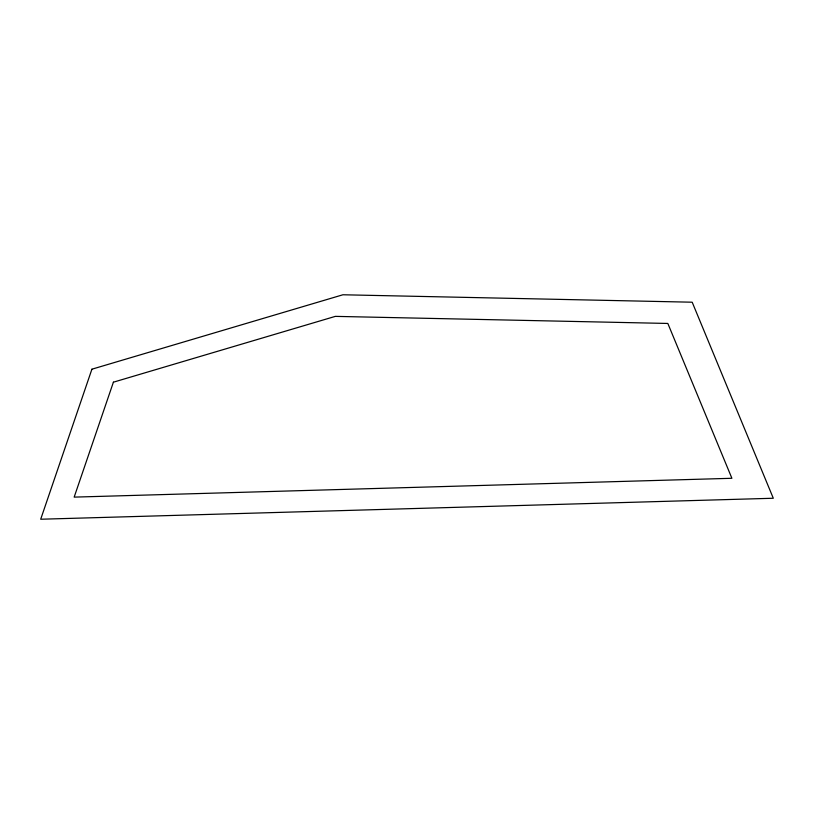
<?xml version="1.0" encoding="UTF-8"?>
<svg xmlns="http://www.w3.org/2000/svg" width="814" height="814" viewBox="0 0 814 814"><rect width="100%" height="100%" fill="white"/><g stroke="black" fill="none" stroke-linecap="round" stroke-linejoin="round"><path stroke-width="1.22" d="M91.911 369.2L40.7 519.23L773.3 498.249L692.195 302.208L342.928 294.77L91.911 369.2M113.4 382.183L74.166 497.12L731.898 478.286L667.836 323.453L335.337 316.371L113.4 382.183"/></g></svg>
